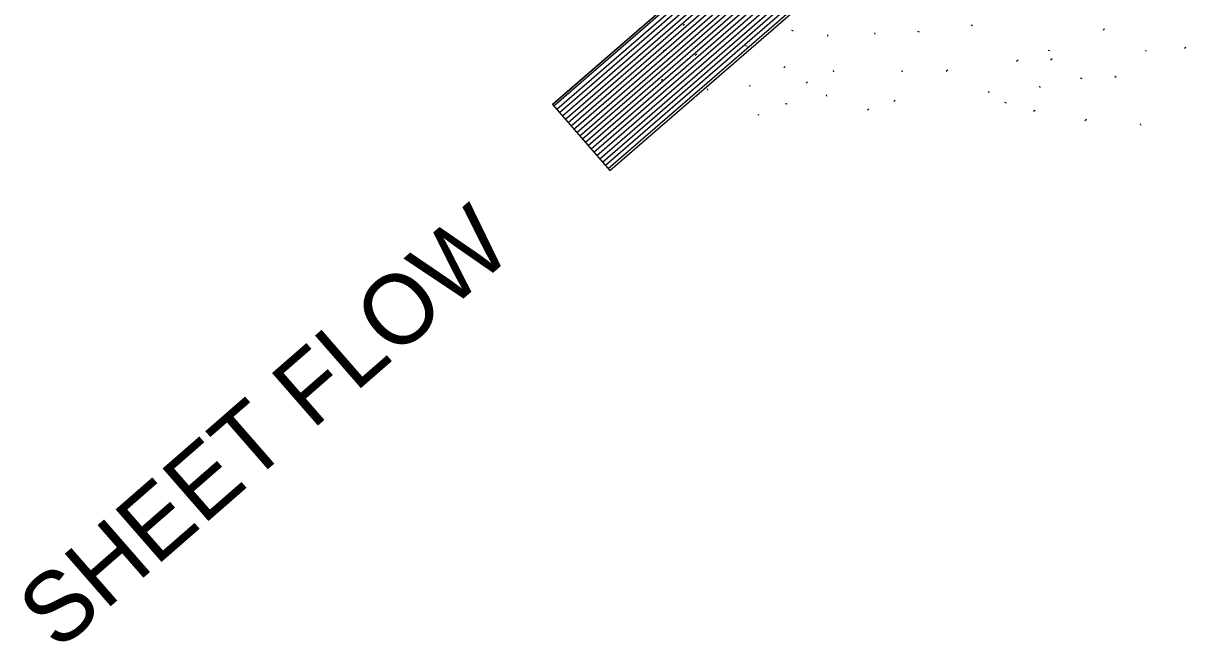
# Model space of a CAD drawing. Extents: x 1007 to 1035.5, y 1000.5 to 1021.5.
# Drawn here: x 1024.011 to 1027.341, y 1010.334 to 1012.124 of the extents above; entities that cross this region are included whole.
import ezdxf

# ---------------------------------------------------------------- set-up
doc = ezdxf.new("R2010")
doc.units = 0
doc.layers.add('Level 1', color=7, linetype='Continuous')
doc.layers.add('Level 5', color=7, linetype='Continuous')

msp = doc.modelspace()

# ---------------------------------------------------------------- linework, layer by layer
at = {"layer": 'Level 1'}
msp.add_lwpolyline([(1026.6467, 1012.6978), (1026.1058, 1012.5582), (1026.1877, 1012.4638), (1025.5269, 1011.8903), (1025.6908, 1011.7015), (1026.3516, 1012.275), (1026.4335, 1012.1806)], close=True, dxfattribs=at)
for points in [[(1026.5269, 1012.6669), (1025.5721, 1011.8383)], [(1026.554, 1012.674), (1025.5803, 1011.8288)], [(1026.5812, 1012.6809), (1025.5885, 1011.8193)], [(1026.6083, 1012.6879), (1025.5967, 1011.8099)], [(1026.6083, 1012.6879), (1025.5967, 1011.8099)], [(1026.6355, 1012.6949), (1025.6048, 1011.8004)], [(1026.6404, 1012.6827), (1025.6131, 1011.7911)], [(1026.4183, 1012.6388), (1025.5393, 1011.876)], [(1026.4454, 1012.6459), (1025.5475, 1011.8666)], [(1026.4726, 1012.6529), (1025.5557, 1011.8572)], [(1026.4998, 1012.6599), (1025.5639, 1011.8477)], [(1026.6298, 1012.6569), (1025.6213, 1011.7817)], [(1026.3777, 1012.6283), (1025.527, 1011.8902)], [(1026.3913, 1012.6318), (1025.5311, 1011.8855)], [(1026.6192, 1012.6312), (1025.6294, 1011.7722)], [(1026.6085, 1012.6054), (1025.6377, 1011.7628)], [(1026.5979, 1012.5796), (1025.6458, 1011.7533)], [(1026.5873, 1012.5538), (1025.654, 1011.7438)], [(1026.5768, 1012.5281), (1025.6623, 1011.7344)], [(1026.5661, 1012.5023), (1025.6704, 1011.7249)], [(1026.5555, 1012.4766), (1025.6786, 1011.7155)], [(1026.5448, 1012.4508), (1025.6868, 1011.7061)]]:
    msp.add_lwpolyline(points, dxfattribs=at)
at = {"layer": 'Level 5'}
for p, q in [((1025.9051, 1012.1204), (1025.901, 1012.1168)), ((1026.2113, 1012.104), (1026.2167, 1012.1023)), ((1026.5722, 1012.101), (1026.5774, 1012.0993)), ((1026.7252, 1012.1188), (1026.7303, 1012.1171)), ((1027.1085, 1012.1078), (1027.1044, 1012.1041)), ((1026.3142, 1012.0901), (1026.3151, 1012.0866)), ((1026.449, 1012.096), (1026.45, 1012.0924)), ((1025.8484, 1012.0463), (1025.8443, 1012.0426)), ((1025.94, 1012.0353), (1025.9359, 1012.0316)), ((1026.0797, 1012.06), (1026.0848, 1012.0583)), ((1026.9466, 1012.0468), (1026.9518, 1012.0451)), ((1027.2256, 1012.0469), (1027.2265, 1012.0433)), ((1027.3408, 1012.0545), (1027.3368, 1012.0509)), ((1026.8605, 1012.0179), (1026.8564, 1012.0143)), ((1026.958, 1012.0215), (1026.9539, 1012.0179)), ((1026.1935, 1011.9994), (1026.1894, 1011.9958)), ((1026.3308, 1011.9883), (1026.3318, 1011.9848)), ((1026.528, 1011.9877), (1026.5289, 1011.9841)), ((1026.6592, 1011.9889), (1026.655, 1011.9853)), ((1027.1417, 1011.9713), (1027.1376, 1011.9677)), ((1025.8424, 1011.9632), (1025.8383, 1011.9596)), ((1025.9702, 1011.9353), (1025.971, 1011.9318)), ((1026.0915, 1011.9463), (1026.0925, 1011.9428)), ((1026.2578, 1011.9558), (1026.2537, 1011.9522)), ((1026.9222, 1011.9429), (1026.9231, 1011.9393)), ((1027.0382, 1011.9673), (1027.0433, 1011.9656)), ((1026.3108, 1011.9182), (1026.3118, 1011.9146)), ((1026.5087, 1011.9028), (1026.5045, 1011.8991)), ((1026.7762, 1011.9281), (1026.7772, 1011.9246)), ((1026.1933, 1011.8935), (1026.1992, 1011.8931)), ((1026.433, 1011.8785), (1026.4288, 1011.8749)), ((1026.8213, 1011.8971), (1026.8265, 1011.8954)), ((1026.9092, 1011.8738), (1026.905, 1011.8703)), ((1026.1158, 1011.8633), (1026.1168, 1011.8598)), ((1027.0563, 1011.8475), (1027.0522, 1011.8439)), ((1027.2098, 1011.8354), (1027.2108, 1011.8319))]:
    msp.add_line(p, q, dxfattribs=at)

# ---------------------------------------------------------------- texts
at = {"layer": 'Level 1'}
msp.add_text('SHEET FLOW', height=0.2, rotation=41.0977, dxfattribs=at).set_placement((1024.1105, 1010.3212))

doc.saveas('drawing.dxf')
